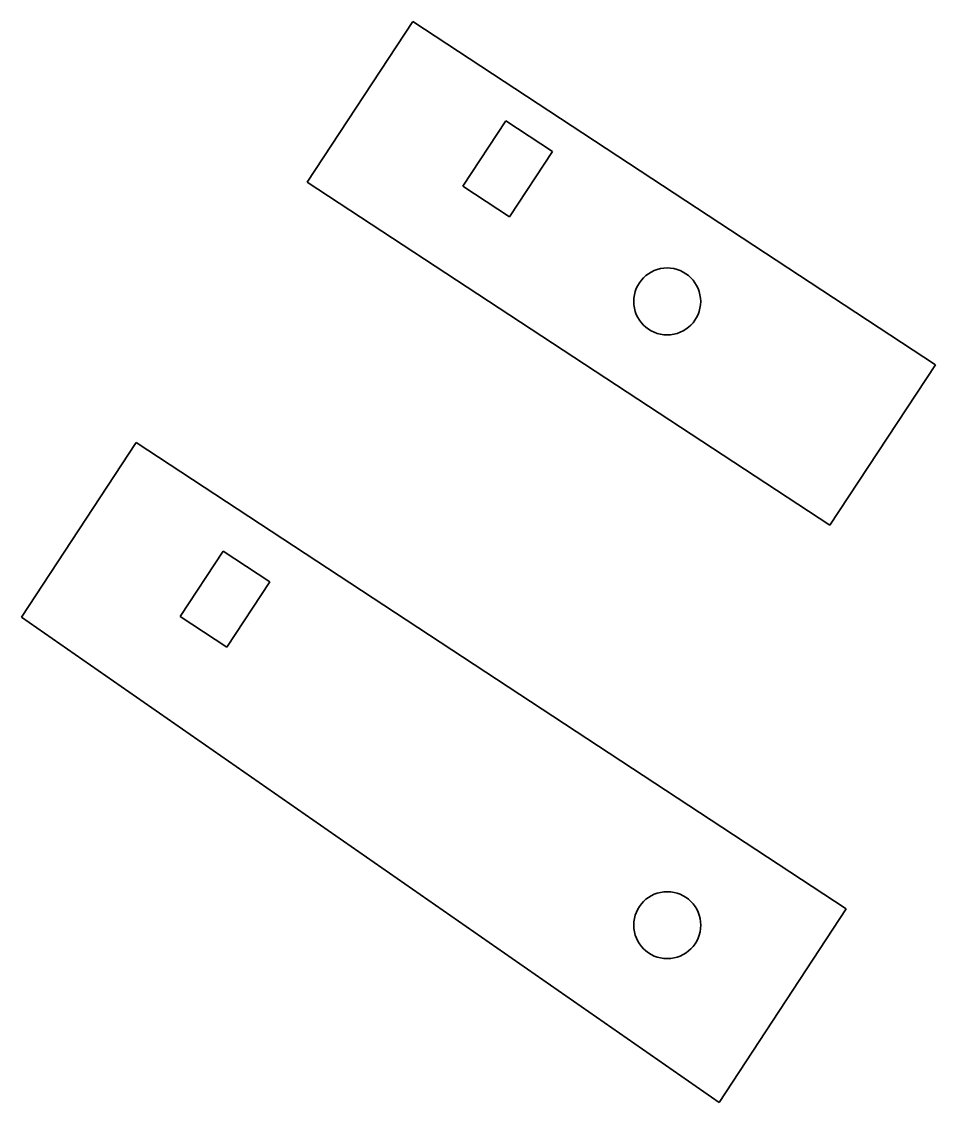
# Model space of a CAD drawing. Extents: x 107.6 to 189.4, y 56.6 to 153.4.
import ezdxf

# ---------------------------------------------------------------- set-up
doc = ezdxf.new("R2010")
doc.units = 0

msp = doc.modelspace()

# ---------------------------------------------------------------- linework, layer by layer
at = {"color": 7, "lineweight": 35, "ltscale": 0.430179}
for p, q in [((133.167267, 139.025757), (142.611862, 153.409302)), ((189.424484, 122.671021), (179.979889, 108.287476))]:
    msp.add_line(p, q, dxfattribs=at)
at = {"color": 7, "lineweight": 35}
for p, q in [((142.611862, 153.409302), (189.424484, 122.671021)), ((179.979889, 108.287476), (133.167267, 139.025757)), ((117.849152, 115.697266), (181.443344, 73.939697)), ((170.053329, 56.593384), (107.575531, 100.051147)), ((181.443344, 73.939697), (170.053329, 56.593384))]:
    msp.add_line(p, q, dxfattribs=at)
at = {"color": 7, "lineweight": 35, "ltscale": 0.175}
for p, q in [((150.938248, 144.526489), (147.096115, 138.675171)), ((151.275635, 135.930786), (155.117767, 141.782104)), ((125.957336, 97.372559), (129.799454, 103.223877))]:
    msp.add_line(p, q, dxfattribs=at)
at = {"color": 7, "lineweight": 35, "ltscale": 0.125}
for p, q in [((155.117767, 141.782104), (150.938248, 144.526489)), ((147.096115, 138.675171), (151.275635, 135.930786)), ((129.799454, 103.223877), (125.619934, 105.968262))]:
    msp.add_line(p, q, dxfattribs=at)
at = {"color": 7, "lineweight": 35, "ltscale": 0.46794}
msp.add_line((107.575531, 100.051147), (117.849152, 115.697266), dxfattribs=at)
at = {"color": 7, "lineweight": 35, "ltscale": 0.175002}
msp.add_line((125.619934, 105.968262), (121.777817, 100.116821), dxfattribs=at)
at = {"color": 7, "lineweight": 35, "ltscale": 0.124998}
msp.add_line((121.777817, 100.116821), (125.957336, 97.372559), dxfattribs=at)
at = {"color": 7, "lineweight": 35}
for centre in [(165.401016, 128.3396), (165.40976, 72.469482)]:
    msp.add_circle(centre, 3, dxfattribs=at)

doc.saveas('drawing.dxf')
